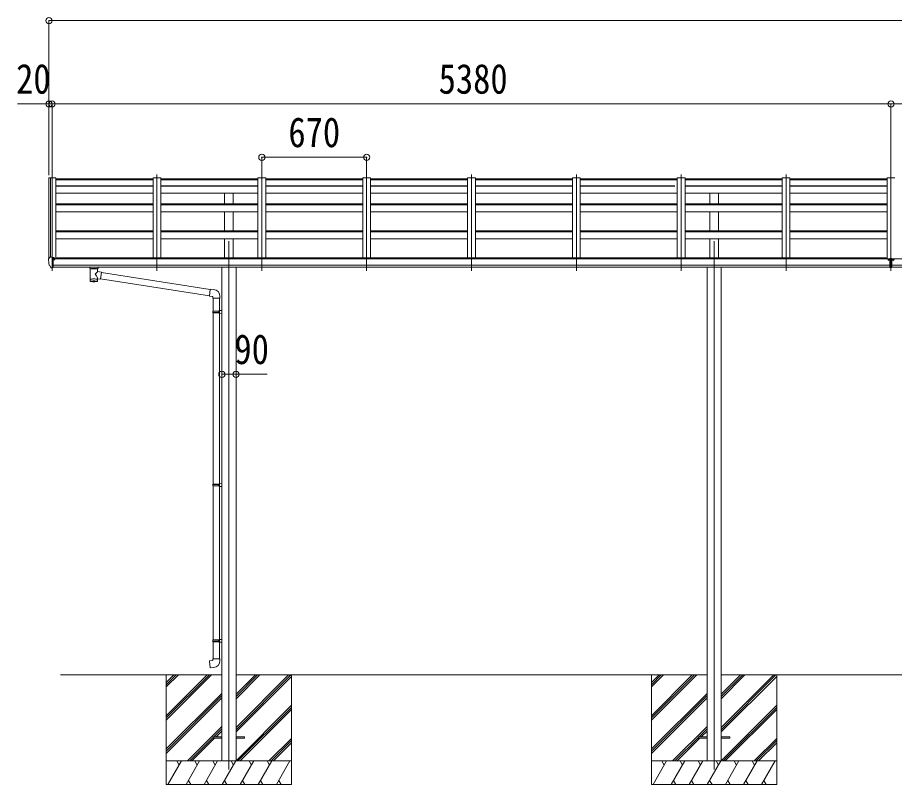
# Model space of a CAD drawing. Units: millimetres at full size, sheet at 1:40; some dimension numbers follow another scale. Extents: x -11181 to 11305, y -7804 to 7716.
# Drawn here: x -894 to 4709, y -4639 to 262 of the extents above; entities that cross this region are included whole.
import ezdxf
from ezdxf.enums import TextEntityAlignment as Align

# ---------------------------------------------------------------- set-up
doc = ezdxf.new("R2010")
doc.units = ezdxf.units.MM
doc.header["$LTSCALE"] = 40
doc.header["$PDMODE"] = 32
doc.header["$PDSIZE"] = 40
for name, color, linetype, lineweight in [('0-0_0', 7, 'Continuous', 9), ('0-1_本体', 4, 'Continuous', 9), ('0-2_部品', 7, 'Continuous', 9), ('0-4_TABLE1', 3, 'Continuous', 9), ('0-8_PARTS2', 2, 'Continuous', 9), ('0-A_寸法', 6, 'Continuous', 9)]:
    doc.layers.add(name, color=color, linetype=linetype, lineweight=lineweight)
doc.styles.add('ＭＳ ゴシック', font='')
doc.styles.get('ＭＳ ゴシック').set_extended_font_data('MS Gothic')

msp = doc.modelspace()

# ---------------------------------------------------------------- linework, layer by layer
at = {"layer": '0-0_0'}
for p, q in [((-619.47, -3939), (411.33, -3939)), ((56.53, -3939), (56.53, -4638.99)), ((56.53, -4199.72), (317.26, -3939)), ((56.53, -4213.86), (331.4, -3939)), ((56.53, -4228.01), (345.55, -3939)), ((56.53, -4015.88), (133.41, -3939)), ((56.53, -4001.73), (119.27, -3939)), ((56.53, -3987.59), (105.13, -3939)), ((501.73, -4275.02), (837.76, -3939)), ((501.73, -4289.16), (851.9, -3939)), ((501.73, -4091.18), (653.91, -3939)), ((501.73, -4077.03), (639.77, -3939)), ((501.73, -4062.89), (625.63, -3939)), ((501.73, -3939), (3511.33, -3939)), ((501.73, -4303.31), (856.53, -3948.51)), ((856.53, -3939), (856.53, -4638.99)), ((3156.53, -3987.59), (3205.13, -3939)), ((3156.53, -4001.73), (3219.27, -3939)), ((3156.53, -4015.88), (3233.41, -3939)), ((3156.53, -4228.01), (3445.55, -3939)), ((3156.53, -4213.86), (3431.4, -3939)), ((3156.53, -4199.72), (3417.26, -3939)), ((3156.53, -3939), (3156.53, -4638.99)), ((3601.73, -4062.89), (3725.63, -3939)), ((3601.73, -4077.03), (3739.77, -3939)), ((3601.73, -4091.18), (3753.91, -3939)), ((3601.73, -4289.16), (3951.9, -3939)), ((3601.73, -4275.02), (3937.76, -3939)), ((3601.73, -3939), (5771.33, -3939)), ((3601.73, -4303.31), (3956.53, -3948.51)), ((3956.53, -3939), (3956.53, -4638.99)), ((56.53, -4411.85), (411.33, -4057.06)), ((56.53, -4426), (411.33, -4071.2)), ((56.53, -4440.14), (411.33, -4085.34)), ((3156.53, -4411.85), (3511.33, -4057.06)), ((3156.53, -4426), (3511.33, -4071.2)), ((3156.53, -4440.14), (3511.33, -4085.34)), ((501.73, -4487.15), (856.53, -4132.36)), ((3601.73, -4487.15), (3956.53, -4132.36)), ((514.03, -4489), (856.53, -4146.5)), ((528.18, -4489), (856.53, -4160.64)), ((3614.03, -4489), (3956.53, -4146.5)), ((3628.18, -4489), (3956.53, -4160.64)), ((191.52, -4489), (411.33, -4269.19)), ((360.18, -4334.49), (411.33, -4283.33)), ((374.32, -4334.49), (411.33, -4297.47)), ((3291.52, -4489), (3511.33, -4269.19)), ((3460.18, -4334.49), (3511.33, -4283.33)), ((3474.32, -4334.49), (3511.33, -4297.47)), ((205.67, -4489), (356.53, -4338.13)), ((219.81, -4489), (365.32, -4343.49)), ((712.02, -4489), (856.53, -4344.49)), ((726.17, -4489), (856.53, -4358.63)), ((3305.67, -4489), (3456.53, -4338.13)), ((3319.81, -4489), (3465.32, -4343.49)), ((3812.02, -4489), (3956.53, -4344.49)), ((3826.17, -4489), (3956.53, -4358.63)), ((740.31, -4489), (856.53, -4372.77)), ((3840.31, -4489), (3956.53, -4372.77)), ((856.53, -4489), (56.53, -4489)), ((66.82, -4638.99), (153.42, -4489)), ((138.42, -4514.98), (123.42, -4488.99)), ((182.29, -4638.99), (268.89, -4489)), ((253.89, -4514.98), (238.89, -4489)), ((297.76, -4639), (384.36, -4489)), ((369.36, -4514.98), (354.36, -4489)), ((413.23, -4639), (499.83, -4489)), ((484.83, -4514.98), (469.83, -4488.99)), ((528.7, -4639), (615.3, -4489)), ((600.3, -4514.98), (585.3, -4489)), ((644.17, -4639), (730.77, -4489)), ((700.77, -4489), (715.77, -4514.98)), ((759.64, -4639), (846.25, -4489)), ((3956.53, -4489), (3156.53, -4489)), ((3166.82, -4638.99), (3253.42, -4489)), ((3238.42, -4514.98), (3223.42, -4488.99)), ((3282.29, -4638.99), (3368.89, -4489)), ((3353.89, -4514.98), (3338.89, -4489)), ((3397.76, -4639), (3484.36, -4489)), ((3469.36, -4514.98), (3454.36, -4489)), ((3513.23, -4639), (3599.83, -4489)), ((3584.83, -4514.98), (3569.83, -4488.99)), ((3628.7, -4639), (3715.3, -4489)), ((3700.3, -4514.98), (3685.3, -4489)), ((3744.17, -4639), (3830.77, -4489)), ((3800.77, -4489), (3815.77, -4514.98)), ((3859.64, -4639), (3946.25, -4489)), ((56.53, -4638.99), (856.53, -4638.99)), ((197.29, -4613.02), (212.29, -4638.99)), ((312.76, -4613.01), (327.76, -4639)), ((428.23, -4613.02), (443.23, -4639)), ((543.7, -4613.02), (558.7, -4639)), ((659.17, -4613.02), (674.17, -4639)), ((774.64, -4613.02), (789.64, -4639)), ((3156.53, -4638.99), (3956.53, -4638.99)), ((3297.29, -4613.02), (3312.29, -4638.99)), ((3412.76, -4613.01), (3427.76, -4639)), ((3528.23, -4613.02), (3543.23, -4639)), ((3643.7, -4613.02), (3658.7, -4639)), ((3759.17, -4613.02), (3774.17, -4639)), ((3874.64, -4613.02), (3889.64, -4639))]:
    msp.add_line(p, q, dxfattribs=at)
at = {"layer": '0-1_本体'}
for p, q in [((-693.46, -764.06), (-693.47, -1276.15)), ((-692.52, -763.18), (-684.69, -762.77)), ((-684.47, -762.85), (-684.47, -1269.6)), ((-684.39, -762.96), (-683.77, -764.58)), ((-648.47, -762.76), (-648.47, -1279.79)), ((-28.47, -768.85), (-648.47, -768.85)), ((-648.47, -775.76), (-28.47, -775.76)), ((-28.47, -762.76), (-28.47, -1269.38)), ((21.53, -762.76), (-28.47, -762.76)), ((21.53, -762.76), (21.53, -1269.38)), ((641.53, -768.85), (21.53, -768.85)), ((21.53, -775.76), (641.53, -775.76)), ((641.53, -762.76), (641.53, -1269.38)), ((691.53, -762.76), (641.53, -762.76)), ((691.53, -762.76), (691.53, -1269.38)), ((1311.53, -768.85), (691.53, -768.85)), ((691.53, -775.76), (1311.53, -775.76)), ((1311.53, -762.76), (1311.53, -1269.38)), ((1361.53, -762.76), (1311.53, -762.76)), ((1361.53, -762.76), (1361.53, -1269.38)), ((1981.53, -768.85), (1361.53, -768.85)), ((1361.53, -775.76), (1981.53, -775.76)), ((1981.53, -762.76), (1981.53, -1269.38)), ((2031.53, -762.76), (1981.53, -762.76)), ((2031.53, -762.76), (2031.53, -1269.38)), ((2651.53, -768.85), (2031.53, -768.85)), ((2031.53, -775.76), (2651.53, -775.76)), ((2651.53, -762.76), (2651.53, -1269.38)), ((2701.53, -762.76), (2651.53, -762.76)), ((2701.53, -762.76), (2701.53, -1269.38)), ((3321.53, -768.85), (2701.53, -768.85)), ((2701.53, -775.76), (3316.35, -775.76)), ((3321.53, -762.76), (3321.53, -1269.38)), ((3371.53, -762.76), (3321.53, -762.76)), ((3371.53, -762.76), (3371.53, -1269.38)), ((3991.53, -768.85), (3371.53, -768.85)), ((3371.53, -775.76), (3991.53, -775.76)), ((3991.53, -762.76), (3991.53, -1269.38)), ((4041.53, -762.76), (3991.53, -762.76)), ((4041.53, -762.76), (4041.53, -1269.38)), ((4661.53, -768.85), (4041.53, -768.85)), ((4041.53, -775.76), (4661.53, -775.76)), ((4661.53, -762.76), (4661.53, -1279.79)), ((4696.83, -762.76), (4661.53, -762.76)), ((4676.23, -762.76), (4711.53, -762.76)), ((-648.47, -813.55), (-28.47, -813.55)), ((-648.47, -816.66), (-28.47, -816.66)), ((21.53, -813.55), (641.53, -813.55)), ((21.53, -816.66), (641.53, -816.66)), ((691.53, -813.55), (1311.53, -813.55)), ((691.53, -816.66), (1311.53, -816.66)), ((1361.53, -813.55), (1981.53, -813.55)), ((1361.53, -816.66), (1981.53, -816.66)), ((2031.53, -813.55), (2651.53, -813.55)), ((2031.53, -816.66), (2651.53, -816.66)), ((2701.53, -813.55), (3306.35, -813.55)), ((2701.53, -816.66), (3306.35, -816.66)), ((3371.53, -813.55), (3991.53, -813.55)), ((3371.53, -816.66), (3991.53, -816.66)), ((4041.53, -813.55), (4661.53, -813.55)), ((4041.53, -816.66), (4661.53, -816.66)), ((-648.47, -861.31), (-28.47, -861.31)), ((21.53, -861.31), (641.53, -861.31)), ((429.03, -928.22), (429.03, -861.31)), ((484.03, -928.22), (484.03, -861.31)), ((691.53, -861.31), (1311.53, -861.31)), ((1361.53, -861.31), (1981.53, -861.31)), ((2031.53, -861.31), (2651.53, -861.31)), ((2701.53, -861.31), (3321.53, -861.31)), ((3371.53, -861.31), (3991.53, -861.31)), ((3529.03, -928.22), (3529.03, -861.31)), ((3584.03, -928.22), (3584.03, -861.31)), ((4041.53, -861.31), (4661.53, -861.31)), ((-648.47, -929.56), (-28.47, -929.56)), ((-648.47, -935.76), (-28.47, -935.76)), ((21.53, -929.56), (641.53, -929.56)), ((21.53, -935.76), (641.53, -935.76)), ((691.53, -929.56), (1311.53, -929.56)), ((691.53, -935.76), (1311.53, -935.76)), ((1361.53, -929.56), (1981.53, -929.56)), ((1361.53, -935.76), (1981.53, -935.76)), ((2031.53, -929.56), (2651.53, -929.56)), ((2031.53, -935.76), (2651.53, -935.76)), ((2701.53, -929.56), (3321.53, -929.56)), ((2701.53, -935.76), (3321.53, -935.76)), ((3371.53, -929.56), (3991.53, -929.56)), ((3371.53, -935.76), (3991.53, -935.76)), ((4041.53, -929.56), (4661.53, -929.56)), ((4041.53, -935.76), (4661.53, -935.76)), ((-648.47, -979.57), (-28.47, -979.57)), ((21.53, -979.57), (641.53, -979.57)), ((429.03, -1101.11), (429.03, -979.57)), ((484.03, -1101.11), (484.03, -979.57)), ((691.53, -979.57), (1311.53, -979.57)), ((1361.53, -979.57), (1981.53, -979.57)), ((2031.53, -979.57), (2651.53, -979.57)), ((2701.53, -979.57), (3321.53, -979.57)), ((3371.53, -979.57), (3991.53, -979.57)), ((3529.03, -1101.11), (3529.03, -979.57)), ((3584.03, -1101.11), (3584.03, -979.57)), ((4041.53, -979.57), (4661.53, -979.57)), ((-648.47, -1101.11), (-28.47, -1101.11)), ((-648.47, -1108.12), (-28.47, -1108.12)), ((21.53, -1101.11), (641.53, -1101.11)), ((21.53, -1108.12), (641.53, -1108.12)), ((691.53, -1101.11), (1311.53, -1101.11)), ((691.53, -1108.12), (1311.53, -1108.12)), ((1361.53, -1101.11), (1981.53, -1101.11)), ((1361.53, -1108.12), (1981.53, -1108.12)), ((2031.53, -1101.11), (2651.53, -1101.11)), ((2031.53, -1108.12), (2651.53, -1108.12)), ((2701.53, -1101.11), (3321.53, -1101.11)), ((2701.53, -1108.12), (3321.53, -1108.12)), ((3371.53, -1101.11), (3991.53, -1101.11)), ((3371.53, -1108.12), (3991.53, -1108.12)), ((4041.53, -1101.11), (4661.53, -1101.11)), ((4041.53, -1108.12), (4661.53, -1108.12)), ((-648.47, -1151.67), (-28.47, -1151.67)), ((21.53, -1151.67), (641.53, -1151.67)), ((429.03, -1273.08), (429.03, -1151.67)), ((484.03, -1273.08), (484.03, -1151.67)), ((691.53, -1151.67), (1311.53, -1151.67)), ((1361.53, -1151.67), (1981.53, -1151.67)), ((2031.53, -1151.67), (2651.53, -1151.67)), ((2701.53, -1151.67), (3321.53, -1151.67)), ((3371.53, -1151.67), (3991.53, -1151.67)), ((3529.03, -1273.08), (3529.03, -1151.67)), ((3584.03, -1273.08), (3584.03, -1151.67)), ((4041.53, -1151.67), (4661.53, -1151.67)), ((4680.03, -1279.79), (-666.97, -1279.79)), ((-643.47, -1279.79), (-643.47, -1273.08)), ((4656.53, -1273.08), (-643.47, -1273.08)), ((4656.53, -1279.79), (4656.53, -1273.08)), ((4693.03, -1279.79), (10040.03, -1279.79)), ((-666.97, -1321.01), (4680.03, -1321.01)), ((4680.03, -1332.86), (-666.97, -1332.78)), ((411.33, -1332.94), (411.33, -4489.02)), ((501.73, -1332.94), (501.73, -4489.02)), ((3511.33, -1332.94), (3511.33, -4489.02)), ((3601.73, -1332.94), (3601.73, -4489.02)), ((10040.03, -1321.01), (4693.03, -1321.01)), ((4693.03, -1332.86), (10040.03, -1332.78))]:
    msp.add_line(p, q, dxfattribs=at)
msp.add_lwpolyline([(-683.77, -1269.6), (-683.77, -762.76), (-648.47, -762.76)], dxfattribs=at)
msp.add_circle((-659.49, -1284.52), 3, dxfattribs=at)
for centre, radius, start, end in [((-692.47, -764.18), 1, 93, 173.32986), ((-684.67, -763.07), 0.301, 21.06327, 92.86679)]:
    msp.add_arc(centre, radius, start, end, dxfattribs=at)
at = {"layer": '0-2_部品'}
for p, q in [((-695.67, -1278.97), (-695.67, -1279.59)), ((-688.76, -1270.16), (-692.82, -1275.97)), ((-673.67, -1338.09), (-673.67, -1269.59)), ((-672.17, -1270.51), (-673.67, -1270.51)), ((-667.17, -1279.33), (-673.67, -1278.93)), ((-672.17, -1270.51), (-672.17, -1276.68)), ((-662.49, -1272.01), (-672.17, -1271.29)), ((-672.17, -1274.28), (-658.17, -1274.34)), ((-662.69, -1284.51), (-662.17, -1284.51)), ((-662.17, -1284.51), (-661.87, -1284.51)), ((-661.67, -1274.32), (-661.67, -1272.43)), ((-657.17, -1275.44), (-657.17, -1279.78)), ((-681.29, -1336.28), (-691.04, -1320.9)), ((-675.17, -1338), (-678.88, -1337.78)), ((-675.17, -1338), (-673.67, -1338.09)), ((-673.67, -1335.9), (-673.17, -1335.9)), ((-673.17, -1335.9), (-672.67, -1334.9)), ((-667.17, -1334.9), (-672.67, -1334.9)), ((-433.17, -1339.1), (-433.17, -1332.98)), ((-429.07, -1343.6), (-429.09, -1423.89)), ((-383.27, -1361.17), (-383.27, -1343.59)), ((-379.17, -1339.1), (-379.17, -1332.98)), ((-358.05, -1365.08), (-383.27, -1361.17)), ((-358.05, -1365.08), (-365.07, -1410.34)), ((337.06, -1474.98), (-358.36, -1367.1)), ((-383.25, -1423.89), (-383.27, -1407.26)), ((-383.27, -1407.52), (-365.07, -1410.34)), ((333.39, -1516.91), (-364.8, -1408.6)), ((358.05, -1475.04), (337.22, -1473.22)), ((353.13, -1530.79), (399.13, -1530.79)), ((355.13, -1530.79), (355.13, -1613.45)), ((397.13, -1530.79), (397.13, -1610.89)), ((399.13, -1530.79), (399.13, -1519.87)), ((353.13, -1615.45), (354.13, -1613.45)), ((353.13, -1615.45), (397.13, -1615.45)), ((353.13, -1615.45), (353.13, -1623.45)), ((353.13, -1623.45), (397.13, -1623.45)), ((353.13, -1623.45), (354.13, -1625.45)), ((354.13, -1613.45), (397.13, -1613.45)), ((392.66, -1615.45), (392.23, -1613.45)), ((395.13, -1610.95), (411.13, -1610.48)), ((395.13, -1612.95), (395.13, -1610.95)), ((395.13, -1612.95), (397.13, -1612.95)), ((411.13, -1610.48), (411.13, -1628.42)), ((354.13, -1625.45), (397.13, -1625.45)), ((355.13, -1625.45), (355.13, -2719.63)), ((395.13, -1627.95), (395.13, -1625.95)), ((395.13, -1627.95), (411.13, -1628.42)), ((397.13, -1628), (397.13, -2717.07)), ((353.13, -2721.63), (354.13, -2719.63)), ((353.13, -2721.63), (397.13, -2721.63)), ((353.13, -2721.63), (353.13, -2729.63)), ((353.13, -2729.63), (397.13, -2729.63)), ((353.13, -2729.63), (354.13, -2731.63)), ((354.13, -2719.63), (397.13, -2719.63)), ((354.13, -2731.63), (397.13, -2731.63)), ((355.13, -2731.63), (355.13, -3714.79)), ((392.66, -2721.63), (392.23, -2719.63)), ((395.13, -2717.13), (411.13, -2716.66)), ((395.13, -2719.13), (395.13, -2717.13)), ((395.13, -2719.13), (397.13, -2719.13)), ((395.13, -2734.13), (395.13, -2732.13)), ((395.13, -2734.13), (411.13, -2734.6)), ((397.13, -2734.19), (397.13, -3712.23)), ((411.13, -2716.66), (411.13, -2734.6)), ((353.13, -3716.79), (354.13, -3714.79)), ((353.13, -3716.79), (397.13, -3716.79)), ((353.13, -3716.79), (353.13, -3724.79)), ((353.13, -3724.79), (397.13, -3724.79)), ((353.13, -3724.79), (354.13, -3726.79)), ((354.13, -3714.79), (397.13, -3714.79)), ((354.13, -3726.79), (397.13, -3726.79)), ((355.13, -3726.79), (355.13, -3836.79)), ((392.66, -3716.79), (392.23, -3714.79)), ((395.13, -3712.29), (411.13, -3711.82)), ((395.13, -3714.29), (395.13, -3712.29)), ((395.13, -3714.29), (397.13, -3714.29)), ((395.13, -3729.29), (395.13, -3727.29)), ((395.13, -3729.29), (411.13, -3729.76)), ((397.13, -3729.35), (397.13, -3836.79)), ((411.13, -3711.82), (411.13, -3729.76)), ((353.13, -3836.79), (399.13, -3836.79)), ((353.13, -3846.79), (353.13, -3836.79)), ((399.13, -3836.79), (399.13, -3847.71))]:
    msp.add_line(p, q, dxfattribs=at)
at = {"layer": '0-2_部品', "color": 4}
for p, q in [((356.33, -4334.49), (356.33, -4343.49)), ((356.33, -4334.49), (411.33, -4334.49)), ((356.33, -4343.49), (411.33, -4343.49)), ((501.33, -4334.49), (556.33, -4334.49)), ((501.33, -4343.49), (556.33, -4343.49)), ((556.33, -4334.49), (556.33, -4343.49)), ((3456.33, -4334.49), (3456.33, -4343.49)), ((3456.33, -4334.49), (3511.33, -4334.49)), ((3456.33, -4343.49), (3511.33, -4343.49)), ((3601.33, -4334.49), (3656.33, -4334.49)), ((3601.33, -4343.49), (3656.33, -4343.49)), ((3656.33, -4334.49), (3656.33, -4343.49))]:
    msp.add_line(p, q, dxfattribs=at)
at = {"layer": '0-2_部品'}
for points in [[(-673.67, -1269.59), (-685.67, -1269.59), (-688, -1269.74)], [(-667.17, -1334.9), (-667.17, -1276.68), (-672.17, -1276.68)], [(-662.49, -1272.01), (-662.33, -1272.03), (-662.17, -1272.06), (-662.02, -1272.1), (-661.9, -1272.15), (-661.8, -1272.21), (-661.73, -1272.28), (-661.68, -1272.35), (-661.67, -1272.43)], [(-661.87, -1283.32), (-661.87, -1284.51), (-657.17, -1284.51)], [(-657.17, -1282.89), (-657.17, -1284.51), (-656.69, -1284.51)], [(-673.67, -1324.21), (-670.51, -1323.8), (-667.17, -1323.37)], [(-433.13, -1339.16), (-433.16, -1338.8), (-432.91, -1337.84), (-432.39, -1336.96), (-431.58, -1336.12), (-430.47, -1335.32), (-429.07, -1334.6)], [(-433.13, -1339.04), (-433.16, -1339.4), (-432.91, -1340.36), (-432.39, -1341.24), (-431.58, -1342.08), (-430.47, -1342.88), (-429.07, -1343.6)], [(-383.27, -1334.61), (-383.04, -1334.7), (-381.68, -1335.44), (-380.57, -1336.29), (-379.81, -1337.15), (-379.35, -1338.05), (-379.18, -1338.94)], [(-383.27, -1343.59), (-383.04, -1343.5), (-381.68, -1342.76), (-380.57, -1341.91), (-379.81, -1341.05), (-379.35, -1340.15), (-379.18, -1339.26)], [(337.22, -1473.22), (333.21, -1519.04), (353.13, -1520.79), (353.13, -1530.79)], [(392.66, -1615.45), (392.66, -1623.45), (392.23, -1625.45)], [(395.13, -1625.95), (397.13, -1625.95), (397.13, -1612.95)], [(392.66, -2721.63), (392.66, -2729.63), (392.23, -2731.63)], [(395.13, -2732.13), (397.13, -2732.13), (397.13, -2719.13)], [(392.66, -3716.79), (392.66, -3724.79), (392.23, -3726.79)], [(395.13, -3727.29), (397.13, -3727.29), (397.13, -3714.29)], [(358.05, -3892.54), (337.22, -3894.36), (333.21, -3848.54), (353.13, -3846.79)]]:
    msp.add_lwpolyline(points, dxfattribs=at)
for centre, radius, start, end in [((-692.67, -1278.97), 3, 93, 180), ((-503.18, -1279.59), 192.49, 180.0008, 192.1233), ((-687.94, -1270.74), 1, 93.5, 145), ((-659.67, -1284.51), 2.5, 151.64236, 180), ((-659.67, -1284.51), 2.5, 0, 151.64236), ((-688.44, -1319.4), 3, 191.83348, 210), ((-678.69, -1334.78), 3, 210, 266.5), ((-416.1, -1384.32), 51.38, 92.46126, 104.61963), ((-396.21, -1384.32), 51.38, 75.38037, 87.53874), ((354.13, -1519.87), 45, 0, 85), ((354.13, -3847.71), 45, 275, 0)]:
    msp.add_arc(centre, radius, start, end, dxfattribs=at)
for centre, major_axis, ratio, start_param, end_param in [((-658.17, -1275.44), (-0.02, 1.1), 0.906239, 4.6917496, 6.2625459), ((-406.17, -1344.79), (-22.91, -0.42), 0.072511, 4.711586, 6.2823824), ((-406.15, -1343.16), (-22.91, -0.42), 0.072511, 4.711586, 6.2823824), ((-406.19, -1343.17), (22.92, -0.42), 0.07247, 0.0008089, 1.5716053), ((-406.19, -1344.79), (22.92, -0.42), 0.07247, 0.0008089, 1.5716053), ((-395.17, -1339.1), (16, 0), 0.361356, 0, 0.0194874), ((-395.17, -1339.1), (16, 0), 0.361356, 6.2636979, 6.2831853), ((-406.17, -1380.72), (-22.81, 26.62), 0.234429, 3.1563334, 4.5976381), ((-403.62, -1383.37), (20.32, 22.25), 0.045535, 4.9756507, 6.2441899), ((-406.17, -1423.89), (22.92, 0), 0.101955, 6.2829723, 9.4248207), ((-406.17, -1423.89), (22.92, 0), 0.101955, 3.1415499, 6.2833984), ((-406.17, -1411.45), (22.91, 0), 0.122865, 6.2831853, 9.424778)]:
    msp.add_ellipse(centre, major_axis=major_axis, ratio=ratio, start_param=start_param, end_param=end_param, dxfattribs=at)
at = {"layer": '0-4_TABLE1'}
for p, q in [((4672.06, -1285), (4672.06, -1286.65)), ((4672.06, -1285.9), (4673.06, -1285.9)), ((4673.06, -1286.65), (4673.06, -1285)), ((4674.06, -1285.75), (4675.06, -1285.75)), ((4680.03, -1277.32), (4680.03, -1336.18)), ((4699.01, -1285.75), (4698.01, -1285.75)), ((4700.01, -1285), (4700.01, -1286.65)), ((4700.01, -1285.9), (4701.01, -1285.9)), ((4701.01, -1286.65), (4701.01, -1285)), ((4680.03, -1323.02), (4693.03, -1323.02))]:
    msp.add_line(p, q, dxfattribs=at)
for points in [[(4671.06, -1284.85), (4670.06, -1284.85), (4670.06, -1285.75), (4671.06, -1285.75)], [(4673.06, -1283.95), (4673.06, -1283.05), (4672.06, -1283.05), (4672.06, -1283.95)], [(4672.06, -1286.65), (4672.06, -1287.55), (4673.06, -1287.55), (4673.06, -1286.65)], [(4675.06, -1285.75), (4675.06, -1284.85), (4674.06, -1284.85)], [(4680.03, -1277.32), (4693.03, -1277.32), (4693.03, -1336.18), (4680.03, -1336.18)], [(4698.01, -1285.75), (4698.01, -1284.85), (4699.01, -1284.85)], [(4700.01, -1283.95), (4700.01, -1283.05), (4701.01, -1283.05), (4701.01, -1283.95)], [(4701.01, -1286.65), (4701.01, -1287.55), (4700.01, -1287.55), (4700.01, -1286.65)], [(4702.01, -1284.85), (4703.01, -1284.85), (4703.01, -1285.75), (4702.01, -1285.75)]]:
    msp.add_lwpolyline(points, dxfattribs=at)
for centre, major_axis in [((4672.56, -1285), (5.9, 0)), ((4700.51, -1285), (-5.9, 0))]:
    msp.add_ellipse(centre, major_axis=major_axis, ratio=0.9, dxfattribs=at)
for centre, major_axis, start_param, end_param in [((4672.56, -1285.3), (5.9, 0), 6.2831853, 9.424778), ((4671.06, -1283.95), (-1, 0), 1.5707963, 3.1415927), ((4671.06, -1286.65), (1, 0), 6.2831853, 7.8539816), ((4671.06, -1285), (1, 0), 6.2831853, 6.9023328), ((4674.06, -1283.95), (1, 0), 3.1415927, 4.712389), ((4674.06, -1285), (-1, 0), 5.6640378, 6.2831853), ((4674.06, -1286.65), (-1, 0), 4.712389, 6.2831853), ((4700.51, -1285.3), (-5.9, 0), 3.1415927, 6.2831853), ((4699.01, -1283.95), (-1, 0), 1.5707963, 3.1415927), ((4699.01, -1286.65), (1, 0), 6.2831853, 7.8539816), ((4699.01, -1285), (1, 0), 6.2831853, 6.9023328), ((4702.01, -1283.95), (1, 0), 3.1415927, 4.712389), ((4702.01, -1285), (-1, 0), 5.6640378, 6.2831853), ((4702.01, -1286.65), (-1, 0), 4.712389, 6.2831853)]:
    msp.add_ellipse(centre, major_axis=major_axis, ratio=0.9, start_param=start_param, end_param=end_param, dxfattribs=at)
at = {"layer": '0-8_PARTS2'}
for p, q in [((-673.47, -742.02), (-673.47, -1356.2)), ((-3.47, -742.02), (-3.47, -1356.2)), ((666.53, -742.02), (666.53, -1356.2)), ((1336.53, -742.02), (1336.53, -1356.2)), ((2006.53, -742.02), (2006.53, -1356.2)), ((2676.53, -742.02), (2676.53, -1356.2)), ((3346.53, -742.02), (3346.53, -1356.2)), ((4016.53, -742.02), (4016.53, -1356.2)), ((4686.53, -742.02), (4686.53, -1356.2)), ((4686.53, -742.02), (4686.53, -1356.2)), ((456.53, -1167.4), (456.53, -4542.63)), ((3556.53, -1167.4), (3556.53, -4542.63))]:
    msp.add_line(p, q, dxfattribs=at)
at = {"layer": '0-A_寸法'}
for p, q in [((-693.46, 241.89), (-693.46, -289.98)), ((-693.46, 241.89), (10066.53, 241.89)), ((-693.46, -289.98), (-893.46, -289.98)), ((-693.46, -289.98), (-693.46, -745.55)), ((-673.46, -289.98), (-693.46, -289.98)), ((-673.46, -289.98), (-673.46, -745.55)), ((-673.46, -289.98), (4706.53, -289.98)), ((-673.46, -289.98), (-673.46, -745.55)), ((10046.53, -289.98), (4666.54, -289.98)), ((4686.53, -289.98), (4686.53, -745.55)), ((666.53, -631.42), (666.53, -749.03)), ((666.53, -631.42), (1336.53, -631.42)), ((1336.53, -631.42), (1336.53, -749.03)), ((411.33, -2017.74), (501.73, -2017.74)), ((501.73, -2017.74), (701.73, -2017.74))]:
    msp.add_line(p, q, dxfattribs=at)
for p in [(-693.46, 241.89), (-693.46, -289.98), (-673.46, -289.98), (4686.53, -289.98), (666.53, -631.42), (1336.53, -631.42), (411.33, -2017.74), (501.73, -2017.74)]:
    msp.add_point(p, dxfattribs=at)

# ---------------------------------------------------------------- texts
at = {"layer": '0-A_寸法', "color": 7, "style": 'ＭＳ ゴシック', "width": 0.85}
for s, p in [('20', (-903.46, -281.98)), ('5380', (1796.53, -281.98)), ('670', (836.53, -623.42)), ('90', (491.73, -2009.74))]:
    msp.add_text(s, height=190.6, dxfattribs=at).set_placement(p, align=Align.BOTTOM_LEFT)

doc.saveas('drawing.dxf')
